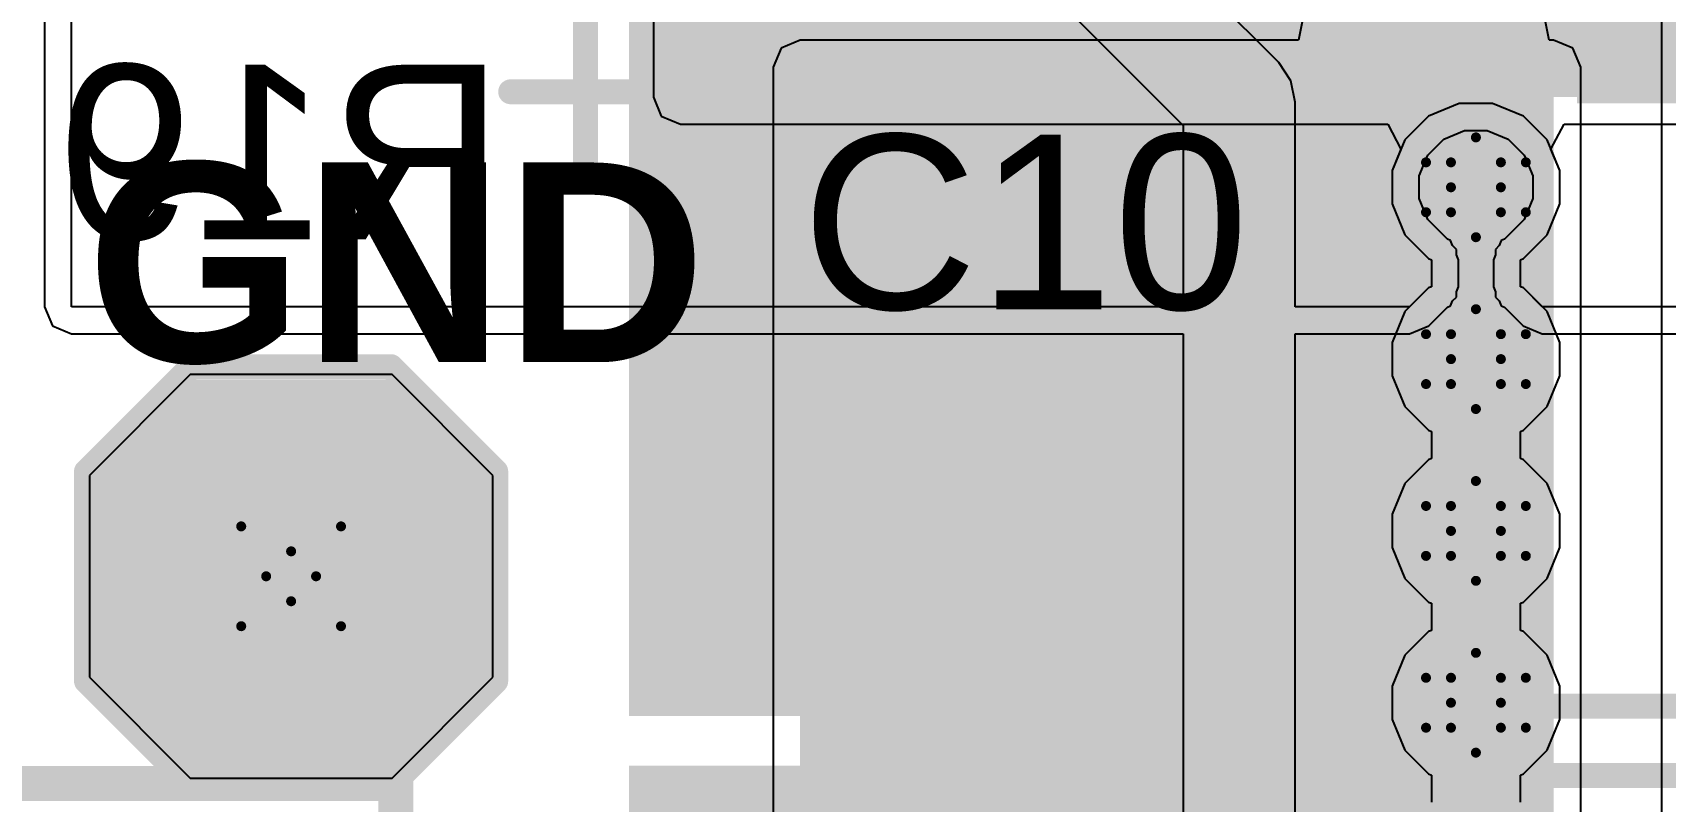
# Model space of a CAD drawing. Header units: inches. Extents: x -4 to 389, y 0 to 108.
# Drawn here: x 3.28 to 11.59, y 37.06 to 40.97 of the extents above; entities that cross this region are included whole.
import ezdxf

# ---------------------------------------------------------------- set-up
doc = ezdxf.new("R2010")
doc.units = ezdxf.units.IN
for name, color, linetype in [('Bottom Layer', 5, 'Continuous'), ('Bottom Overlay', 54, 'Continuous'), ('Bottom Paste', 16, 'Continuous'), ('Bottom Solder', 6, 'Continuous'), ('Drill Drawing', 1, 'Continuous'), ('Multi-Layer', 9, 'Continuous'), ('Pad Holes', 156, 'Continuous'), ('Signal_1', 16, 'Continuous'), ('Signal_2', 76, 'Continuous'), ('Top Layer', 1, 'Continuous'), ('Top Overlay', 2, 'Continuous'), ('Top Paste', 8, 'Continuous'), ('Top Solder', 216, 'Continuous'), ('Via Holes', 16, 'Continuous')]:
    doc.layers.add(name, color=color, linetype=linetype)
doc.styles.add('Arial', font='', dxfattribs={"height": 0.2})
doc.styles.add('Arial_Bold', font='', dxfattribs={"height": 0.2})
doc.styles.get('Arial').set_extended_font_data('Arial')
doc.styles.get('Arial_Bold').set_extended_font_data('Arial', bold=True)

msp = doc.modelspace()

# ---------------------------------------------------------------- hatches: boundary and pattern name
at = {"layer": 'Bottom Layer'}
for points in [[(7.1882, 33.7312), (11.0236, 33.7312), (11.0236, 40.7924), (7.1882, 40.7924)], [(7.444, 38.1954), (7.444, 40.5954), (10.244, 40.5954), (10.244, 38.1954)], [(5.0474, 39.1016), (4.1474, 39.1016), (3.6974, 38.6516), (3.6974, 37.7516), (4.1474, 37.3016), (5.0474, 37.3016), (5.4974, 37.7516), (5.4974, 38.6516)]]:
    msp.add_hatch(color=5, dxfattribs=at).paths.add_polyline_path(points)
h = msp.add_hatch(color=5, dxfattribs=at)
edge = h.paths.add_edge_path()
edge.add_arc((10.6279, 40.1813), 0.3, 0, 360)
h = msp.add_hatch(color=5, dxfattribs=at)
edge = h.paths.add_edge_path()
edge.add_arc((10.6279, 39.3069), 0.3, 0, 360)
h = msp.add_hatch(color=5, dxfattribs=at)
edge = h.paths.add_edge_path()
edge.add_arc((10.6279, 38.4325), 0.3, 0, 360)
h = msp.add_hatch(color=5, dxfattribs=at)
edge = h.paths.add_edge_path()
edge.add_arc((10.6279, 37.558), 0.3, 0, 360)
at = {"layer": 'Bottom Overlay'}
for points in [[(8.5532, 41.3004), (6.318, 41.3004), (6.318, 40.64), (8.5532, 40.64)], [(7.4102, 40.7416), (6.318, 40.7416), (6.318, 37.7444), (7.4102, 37.7444)], [(8.5532, 38.1508), (6.318, 38.1508), (6.318, 37.4904), (8.5532, 37.4904)], [(8.5532, 37.2384), (6.318, 37.2384), (6.318, 36.578), (8.5532, 36.578)]]:
    msp.add_hatch(color=54, dxfattribs=at).paths.add_polyline_path(points)
at = {"layer": 'Bottom Paste'}
msp.add_hatch(color=16, dxfattribs=at).paths.add_polyline_path([(7.444, 38.1954), (7.444, 40.5954), (10.244, 40.5954), (10.244, 38.1954)])
at = {"layer": 'Bottom Solder'}
for points in [[(7.3424, 38.0938), (7.3424, 40.697), (10.3456, 40.697), (10.3456, 38.0938)], [(5.0982, 39.2032), (4.0966, 39.2032), (3.5958, 38.7024), (3.5958, 37.7008), (4.0966, 37.2), (5.0982, 37.2), (5.599, 37.7008), (5.599, 38.7024)]]:
    msp.add_hatch(color=6, dxfattribs=at).paths.add_polyline_path(points)
at = {"layer": 'Multi-Layer'}
msp.add_hatch(color=9, dxfattribs=at).paths.add_polyline_path([(5.0474, 39.1016), (4.1474, 39.1016), (3.6974, 38.6516), (3.6974, 37.7516), (4.1474, 37.3016), (5.0474, 37.3016), (5.4974, 37.7516), (5.4974, 38.6516)])
at = {"layer": 'Pad Holes'}
h = msp.add_hatch(color=7, dxfattribs=at)
edge = h.paths.add_edge_path()
edge.add_arc((4.5974, 38.2016), 0.46, 0, 360)
at = {"layer": 'Signal_1'}
h = msp.add_hatch(color=16, dxfattribs=at)
edge = h.paths.add_edge_path()
edge.add_arc((10.6279, 40.1813), 0.3, 0, 360)
h = msp.add_hatch(color=16, dxfattribs=at)
edge = h.paths.add_edge_path()
edge.add_arc((10.6279, 39.3069), 0.3, 0, 360)
msp.add_hatch(color=16, dxfattribs=at).paths.add_polyline_path([(5.0474, 39.1016), (4.1474, 39.1016), (3.6974, 38.6516), (3.6974, 37.7516), (4.1474, 37.3016), (5.0474, 37.3016), (5.4974, 37.7516), (5.4974, 38.6516)])
h = msp.add_hatch(color=16, dxfattribs=at)
edge = h.paths.add_edge_path()
edge.add_arc((10.6279, 38.4325), 0.3, 0, 360)
h = msp.add_hatch(color=16, dxfattribs=at)
edge = h.paths.add_edge_path()
edge.add_arc((10.6279, 37.558), 0.3, 0, 360)
at = {"layer": 'Signal_2'}
h = msp.add_hatch(color=76, dxfattribs=at)
edge = h.paths.add_edge_path()
edge.add_arc((10.6279, 40.1813), 0.3, 0, 360)
h = msp.add_hatch(color=76, dxfattribs=at)
edge = h.paths.add_edge_path()
edge.add_arc((10.6279, 39.3069), 0.3, 0, 360)
msp.add_hatch(color=76, dxfattribs=at).paths.add_polyline_path([(5.0474, 39.1016), (4.1474, 39.1016), (3.6974, 38.6516), (3.6974, 37.7516), (4.1474, 37.3016), (5.0474, 37.3016), (5.4974, 37.7516), (5.4974, 38.6516)])
h = msp.add_hatch(color=76, dxfattribs=at)
edge = h.paths.add_edge_path()
edge.add_arc((10.6279, 38.4325), 0.3, 0, 360)
h = msp.add_hatch(color=76, dxfattribs=at)
edge = h.paths.add_edge_path()
edge.add_arc((10.6279, 37.558), 0.3, 0, 360)
at = {"layer": 'Top Layer'}
for points in [[(12.2174, 40.64), (12.2174, 43.4594), (6.5786, 43.4594), (6.5786, 40.64)], [(6.6526, 40.71), (6.6526, 43.11), (9.5526, 43.11), (9.5526, 40.71)], [(12.0939, 40.6591), (11.1939, 40.6591), (11.1939, 42.8591), (12.0939, 42.8591)], [(5.0474, 39.1016), (4.1474, 39.1016), (3.6974, 38.6516), (3.6974, 37.7516), (4.1474, 37.3016), (5.0474, 37.3016), (5.4974, 37.7516), (5.4974, 38.6516)]]:
    msp.add_hatch(color=1, dxfattribs=at).paths.add_polyline_path(points)
h = msp.add_hatch(color=1, dxfattribs=at)
edge = h.paths.add_edge_path()
edge.add_arc((10.6279, 40.1813), 0.3, 0, 360)
h = msp.add_hatch(color=1, dxfattribs=at)
edge = h.paths.add_edge_path()
edge.add_arc((10.6279, 39.3069), 0.3, 0, 360)
h = msp.add_hatch(color=1, dxfattribs=at)
edge = h.paths.add_edge_path()
edge.add_arc((10.6279, 38.4325), 0.3, 0, 360)
h = msp.add_hatch(color=1, dxfattribs=at)
edge = h.paths.add_edge_path()
edge.add_arc((10.6279, 37.558), 0.3, 0, 360)
at = {"layer": 'Top Paste'}
for points in [[(6.6526, 40.71), (6.6526, 43.11), (9.5526, 43.11), (9.5526, 40.71)], [(12.0939, 40.6591), (11.1939, 40.6591), (11.1939, 42.8591), (12.0939, 42.8591)]]:
    msp.add_hatch(color=8, dxfattribs=at).paths.add_polyline_path(points)
at = {"layer": 'Top Solder'}
for points in [[(6.551, 40.6084), (6.551, 43.2116), (9.6542, 43.2116), (9.6542, 40.6084)], [(12.1447, 40.6083), (11.1431, 40.6083), (11.1431, 42.9099), (12.1447, 42.9099)], [(5.0982, 39.2032), (4.0966, 39.2032), (3.5958, 38.7024), (3.5958, 37.7008), (4.0966, 37.2), (5.0982, 37.2), (5.599, 37.7008), (5.599, 38.7024)]]:
    msp.add_hatch(color=216, dxfattribs=at).paths.add_polyline_path(points)
at = {"layer": 'Via Holes'}
h = msp.add_hatch(color=7, dxfattribs=at)
edge = h.paths.add_edge_path()
edge.add_arc((10.6279, 40.1813), 0.15, 0, 360)
h = msp.add_hatch(color=7, dxfattribs=at)
edge = h.paths.add_edge_path()
edge.add_arc((10.6279, 39.3069), 0.15, 0, 360)
h = msp.add_hatch(color=7, dxfattribs=at)
edge = h.paths.add_edge_path()
edge.add_arc((10.6279, 38.4325), 0.15, 0, 360)
h = msp.add_hatch(color=7, dxfattribs=at)
edge = h.paths.add_edge_path()
edge.add_arc((10.6279, 37.558), 0.15, 0, 360)

# ---------------------------------------------------------------- linework, layer by layer
at = {"layer": 'Bottom Layer'}
for p, q in [((9.7509, 41.0569), (9.7256, 40.9299)), ((11.0008, 40.9299), (10.9755, 41.0569)), ((7.091, 40.8896), (7.0507, 40.7924)), ((7.1882, 40.9299), (7.091, 40.8896)), ((9.7256, 40.9299), (7.1882, 40.9299)), ((11.0236, 40.9299), (11.0008, 40.9299)), ((11.1208, 40.8896), (11.0236, 40.9299)), ((11.1611, 40.7924), (11.1208, 40.8896)), ((7.0507, 40.7924), (7.0507, 33.9305)), ((11.1611, 33.7312), (11.1611, 40.7924))]:
    msp.add_line(p, q, dxfattribs=at)
at = {"layer": 'Bottom Overlay'}
for points in [[(8.5532, 37.5412, 0.127, 0.127, 0), (13.3538, 37.5412, 0.127, 0.127, 0)], [(3.1729, 37.1474, 0.1778, 0.1778, 0), (5.1308, 37.1474, 0.1778, 0.1778, 0)], [(5.1308, 29.9466, 0.1778, 0.1778, 0), (5.1308, 37.1474, 0.1778, 0.1778, 0)], [(8.5532, 37.1876, 0.127, 0.127, 0), (13.3538, 37.1876, 0.127, 0.127, 0)]]:
    msp.add_lwpolyline(points, format="xyseb", dxfattribs=at)
for points in [[(8.5215, 37.5412, 0.0635, 0.0635, 1), (8.585, 37.5412, 0.0635, 0.0635, 1)], [(5.0864, 37.1474, 0.0889, 0.0889, 1), (5.1752, 37.1474, 0.0889, 0.0889, 1)], [(5.0864, 37.1474, 0.0889, 0.0889, 1), (5.1752, 37.1474, 0.0889, 0.0889, 1)], [(8.5215, 37.1876, 0.0635, 0.0635, 1), (8.585, 37.1876, 0.0635, 0.0635, 1)]]:
    msp.add_lwpolyline(points, format="xyseb", close=True, dxfattribs=at)
at = {"layer": 'Drill Drawing'}
for points in [[(10.5009, 40.3083, 0.0508, 0.0508, 0), (10.6279, 40.4353, 0.0508, 0.0508, 0)], [(10.6279, 40.4353, 0.0508, 0.0508, 0), (10.7549, 40.3083, 0.0508, 0.0508, 0)], [(10.3739, 40.3083, 0.0508, 0.0508, 0), (10.5009, 40.1813, 0.0508, 0.0508, 0)], [(10.3739, 40.3083, 0.0508, 0.0508, 0), (10.5009, 40.3083, 0.0508, 0.0508, 0)], [(10.7549, 40.3083, 0.0508, 0.0508, 0), (10.8819, 40.3083, 0.0508, 0.0508, 0)], [(10.7549, 40.1813, 0.0508, 0.0508, 0), (10.8819, 40.3083, 0.0508, 0.0508, 0)], [(10.3739, 40.0543, 0.0508, 0.0508, 0), (10.5009, 40.1813, 0.0508, 0.0508, 0)], [(10.7549, 40.1813, 0.0508, 0.0508, 0), (10.8819, 40.0543, 0.0508, 0.0508, 0)], [(10.3739, 40.0543, 0.0508, 0.0508, 0), (10.5009, 40.0543, 0.0508, 0.0508, 0)], [(10.5009, 40.0543, 0.0508, 0.0508, 0), (10.6279, 39.9273, 0.0508, 0.0508, 0)], [(10.6279, 39.9273, 0.0508, 0.0508, 0), (10.7549, 40.0543, 0.0508, 0.0508, 0)], [(10.7549, 40.0543, 0.0508, 0.0508, 0), (10.8819, 40.0543, 0.0508, 0.0508, 0)], [(10.5009, 39.4339, 0.0508, 0.0508, 0), (10.6279, 39.5609, 0.0508, 0.0508, 0)], [(10.6279, 39.5609, 0.0508, 0.0508, 0), (10.7549, 39.4339, 0.0508, 0.0508, 0)], [(10.3739, 39.4339, 0.0508, 0.0508, 0), (10.5009, 39.3069, 0.0508, 0.0508, 0)], [(10.3739, 39.4339, 0.0508, 0.0508, 0), (10.5009, 39.4339, 0.0508, 0.0508, 0)], [(10.7549, 39.4339, 0.0508, 0.0508, 0), (10.8819, 39.4339, 0.0508, 0.0508, 0)], [(10.7549, 39.3069, 0.0508, 0.0508, 0), (10.8819, 39.4339, 0.0508, 0.0508, 0)], [(10.3739, 39.1799, 0.0508, 0.0508, 0), (10.5009, 39.3069, 0.0508, 0.0508, 0)], [(10.7549, 39.3069, 0.0508, 0.0508, 0), (10.8819, 39.1799, 0.0508, 0.0508, 0)], [(10.3739, 39.1799, 0.0508, 0.0508, 0), (10.5009, 39.1799, 0.0508, 0.0508, 0)], [(10.5009, 39.1799, 0.0508, 0.0508, 0), (10.6279, 39.0529, 0.0508, 0.0508, 0)], [(10.6279, 39.0529, 0.0508, 0.0508, 0), (10.7549, 39.1799, 0.0508, 0.0508, 0)], [(10.7549, 39.1799, 0.0508, 0.0508, 0), (10.8819, 39.1799, 0.0508, 0.0508, 0)], [(10.5009, 38.5595, 0.0508, 0.0508, 0), (10.6279, 38.6865, 0.0508, 0.0508, 0)], [(10.6279, 38.6865, 0.0508, 0.0508, 0), (10.7549, 38.5595, 0.0508, 0.0508, 0)], [(10.3739, 38.5595, 0.0508, 0.0508, 0), (10.5009, 38.4325, 0.0508, 0.0508, 0)], [(10.3739, 38.5595, 0.0508, 0.0508, 0), (10.5009, 38.5595, 0.0508, 0.0508, 0)], [(10.7549, 38.5595, 0.0508, 0.0508, 0), (10.8819, 38.5595, 0.0508, 0.0508, 0)], [(10.7549, 38.4325, 0.0508, 0.0508, 0), (10.8819, 38.5595, 0.0508, 0.0508, 0)], [(4.3434, 38.4556, 0.0508, 0.0508, 0), (4.5974, 38.3286, 0.0508, 0.0508, 0)], [(4.3434, 38.4556, 0.0508, 0.0508, 0), (4.4704, 38.2016, 0.0508, 0.0508, 0)], [(4.5974, 38.3286, 0.0508, 0.0508, 0), (4.8514, 38.4556, 0.0508, 0.0508, 0)], [(4.7244, 38.2016, 0.0508, 0.0508, 0), (4.8514, 38.4556, 0.0508, 0.0508, 0)], [(10.3739, 38.3055, 0.0508, 0.0508, 0), (10.5009, 38.4325, 0.0508, 0.0508, 0)], [(10.7549, 38.4325, 0.0508, 0.0508, 0), (10.8819, 38.3055, 0.0508, 0.0508, 0)], [(10.3739, 38.3055, 0.0508, 0.0508, 0), (10.5009, 38.3055, 0.0508, 0.0508, 0)], [(10.5009, 38.3055, 0.0508, 0.0508, 0), (10.6279, 38.1785, 0.0508, 0.0508, 0)], [(10.6279, 38.1785, 0.0508, 0.0508, 0), (10.7549, 38.3055, 0.0508, 0.0508, 0)], [(10.7549, 38.3055, 0.0508, 0.0508, 0), (10.8819, 38.3055, 0.0508, 0.0508, 0)], [(4.3434, 37.9476, 0.0508, 0.0508, 0), (4.4704, 38.2016, 0.0508, 0.0508, 0)], [(4.7244, 38.2016, 0.0508, 0.0508, 0), (4.8514, 37.9476, 0.0508, 0.0508, 0)], [(4.3434, 37.9476, 0.0508, 0.0508, 0), (4.5974, 38.0746, 0.0508, 0.0508, 0)], [(4.5974, 38.0746, 0.0508, 0.0508, 0), (4.8514, 37.9476, 0.0508, 0.0508, 0)], [(10.5009, 37.685, 0.0508, 0.0508, 0), (10.6279, 37.812, 0.0508, 0.0508, 0)], [(10.6279, 37.812, 0.0508, 0.0508, 0), (10.7549, 37.685, 0.0508, 0.0508, 0)], [(10.3739, 37.685, 0.0508, 0.0508, 0), (10.5009, 37.558, 0.0508, 0.0508, 0)], [(10.3739, 37.685, 0.0508, 0.0508, 0), (10.5009, 37.685, 0.0508, 0.0508, 0)], [(10.7549, 37.685, 0.0508, 0.0508, 0), (10.8819, 37.685, 0.0508, 0.0508, 0)], [(10.7549, 37.558, 0.0508, 0.0508, 0), (10.8819, 37.685, 0.0508, 0.0508, 0)], [(10.3739, 37.431, 0.0508, 0.0508, 0), (10.5009, 37.558, 0.0508, 0.0508, 0)], [(10.7549, 37.558, 0.0508, 0.0508, 0), (10.8819, 37.431, 0.0508, 0.0508, 0)], [(10.3739, 37.431, 0.0508, 0.0508, 0), (10.5009, 37.431, 0.0508, 0.0508, 0)], [(10.5009, 37.431, 0.0508, 0.0508, 0), (10.6279, 37.304, 0.0508, 0.0508, 0)], [(10.6279, 37.304, 0.0508, 0.0508, 0), (10.7549, 37.431, 0.0508, 0.0508, 0)], [(10.7549, 37.431, 0.0508, 0.0508, 0), (10.8819, 37.431, 0.0508, 0.0508, 0)]]:
    msp.add_lwpolyline(points, format="xyseb", dxfattribs=at)
for points in [[(10.6152, 40.4353, 0.0254, 0.0254, 1), (10.6406, 40.4353, 0.0254, 0.0254, 1)], [(10.6152, 40.4353, 0.0254, 0.0254, 1), (10.6406, 40.4353, 0.0254, 0.0254, 1)], [(10.3612, 40.3083, 0.0254, 0.0254, 1), (10.3866, 40.3083, 0.0254, 0.0254, 1)], [(10.3612, 40.3083, 0.0254, 0.0254, 1), (10.3866, 40.3083, 0.0254, 0.0254, 1)], [(10.4882, 40.3083, 0.0254, 0.0254, 1), (10.5136, 40.3083, 0.0254, 0.0254, 1)], [(10.4882, 40.3083, 0.0254, 0.0254, 1), (10.5136, 40.3083, 0.0254, 0.0254, 1)], [(10.7422, 40.3083, 0.0254, 0.0254, 1), (10.7676, 40.3083, 0.0254, 0.0254, 1)], [(10.7422, 40.3083, 0.0254, 0.0254, 1), (10.7676, 40.3083, 0.0254, 0.0254, 1)], [(10.8692, 40.3083, 0.0254, 0.0254, 1), (10.8946, 40.3083, 0.0254, 0.0254, 1)], [(10.8692, 40.3083, 0.0254, 0.0254, 1), (10.8946, 40.3083, 0.0254, 0.0254, 1)], [(10.4882, 40.1813, 0.0254, 0.0254, 1), (10.5136, 40.1813, 0.0254, 0.0254, 1)], [(10.4882, 40.1813, 0.0254, 0.0254, 1), (10.5136, 40.1813, 0.0254, 0.0254, 1)], [(10.7422, 40.1813, 0.0254, 0.0254, 1), (10.7676, 40.1813, 0.0254, 0.0254, 1)], [(10.7422, 40.1813, 0.0254, 0.0254, 1), (10.7676, 40.1813, 0.0254, 0.0254, 1)], [(10.3612, 40.0543, 0.0254, 0.0254, 1), (10.3866, 40.0543, 0.0254, 0.0254, 1)], [(10.3612, 40.0543, 0.0254, 0.0254, 1), (10.3866, 40.0543, 0.0254, 0.0254, 1)], [(10.4882, 40.0543, 0.0254, 0.0254, 1), (10.5136, 40.0543, 0.0254, 0.0254, 1)], [(10.4882, 40.0543, 0.0254, 0.0254, 1), (10.5136, 40.0543, 0.0254, 0.0254, 1)], [(10.7422, 40.0543, 0.0254, 0.0254, 1), (10.7676, 40.0543, 0.0254, 0.0254, 1)], [(10.7422, 40.0543, 0.0254, 0.0254, 1), (10.7676, 40.0543, 0.0254, 0.0254, 1)], [(10.8692, 40.0543, 0.0254, 0.0254, 1), (10.8946, 40.0543, 0.0254, 0.0254, 1)], [(10.8692, 40.0543, 0.0254, 0.0254, 1), (10.8946, 40.0543, 0.0254, 0.0254, 1)], [(10.6152, 39.9273, 0.0254, 0.0254, 1), (10.6406, 39.9273, 0.0254, 0.0254, 1)], [(10.6152, 39.9273, 0.0254, 0.0254, 1), (10.6406, 39.9273, 0.0254, 0.0254, 1)], [(10.6152, 39.5609, 0.0254, 0.0254, 1), (10.6406, 39.5609, 0.0254, 0.0254, 1)], [(10.6152, 39.5609, 0.0254, 0.0254, 1), (10.6406, 39.5609, 0.0254, 0.0254, 1)], [(10.3612, 39.4339, 0.0254, 0.0254, 1), (10.3866, 39.4339, 0.0254, 0.0254, 1)], [(10.3612, 39.4339, 0.0254, 0.0254, 1), (10.3866, 39.4339, 0.0254, 0.0254, 1)], [(10.4882, 39.4339, 0.0254, 0.0254, 1), (10.5136, 39.4339, 0.0254, 0.0254, 1)], [(10.4882, 39.4339, 0.0254, 0.0254, 1), (10.5136, 39.4339, 0.0254, 0.0254, 1)], [(10.7422, 39.4339, 0.0254, 0.0254, 1), (10.7676, 39.4339, 0.0254, 0.0254, 1)], [(10.7422, 39.4339, 0.0254, 0.0254, 1), (10.7676, 39.4339, 0.0254, 0.0254, 1)], [(10.8692, 39.4339, 0.0254, 0.0254, 1), (10.8946, 39.4339, 0.0254, 0.0254, 1)], [(10.8692, 39.4339, 0.0254, 0.0254, 1), (10.8946, 39.4339, 0.0254, 0.0254, 1)], [(10.4882, 39.3069, 0.0254, 0.0254, 1), (10.5136, 39.3069, 0.0254, 0.0254, 1)], [(10.4882, 39.3069, 0.0254, 0.0254, 1), (10.5136, 39.3069, 0.0254, 0.0254, 1)], [(10.7422, 39.3069, 0.0254, 0.0254, 1), (10.7676, 39.3069, 0.0254, 0.0254, 1)], [(10.7422, 39.3069, 0.0254, 0.0254, 1), (10.7676, 39.3069, 0.0254, 0.0254, 1)], [(10.3612, 39.1799, 0.0254, 0.0254, 1), (10.3866, 39.1799, 0.0254, 0.0254, 1)], [(10.3612, 39.1799, 0.0254, 0.0254, 1), (10.3866, 39.1799, 0.0254, 0.0254, 1)], [(10.4882, 39.1799, 0.0254, 0.0254, 1), (10.5136, 39.1799, 0.0254, 0.0254, 1)], [(10.4882, 39.1799, 0.0254, 0.0254, 1), (10.5136, 39.1799, 0.0254, 0.0254, 1)], [(10.7422, 39.1799, 0.0254, 0.0254, 1), (10.7676, 39.1799, 0.0254, 0.0254, 1)], [(10.7422, 39.1799, 0.0254, 0.0254, 1), (10.7676, 39.1799, 0.0254, 0.0254, 1)], [(10.8692, 39.1799, 0.0254, 0.0254, 1), (10.8946, 39.1799, 0.0254, 0.0254, 1)], [(10.8692, 39.1799, 0.0254, 0.0254, 1), (10.8946, 39.1799, 0.0254, 0.0254, 1)], [(10.6152, 39.0529, 0.0254, 0.0254, 1), (10.6406, 39.0529, 0.0254, 0.0254, 1)], [(10.6152, 39.0529, 0.0254, 0.0254, 1), (10.6406, 39.0529, 0.0254, 0.0254, 1)], [(10.6152, 38.6865, 0.0254, 0.0254, 1), (10.6406, 38.6865, 0.0254, 0.0254, 1)], [(10.6152, 38.6865, 0.0254, 0.0254, 1), (10.6406, 38.6865, 0.0254, 0.0254, 1)], [(10.3612, 38.5595, 0.0254, 0.0254, 1), (10.3866, 38.5595, 0.0254, 0.0254, 1)], [(10.3612, 38.5595, 0.0254, 0.0254, 1), (10.3866, 38.5595, 0.0254, 0.0254, 1)], [(10.4882, 38.5595, 0.0254, 0.0254, 1), (10.5136, 38.5595, 0.0254, 0.0254, 1)], [(10.4882, 38.5595, 0.0254, 0.0254, 1), (10.5136, 38.5595, 0.0254, 0.0254, 1)], [(10.7422, 38.5595, 0.0254, 0.0254, 1), (10.7676, 38.5595, 0.0254, 0.0254, 1)], [(10.7422, 38.5595, 0.0254, 0.0254, 1), (10.7676, 38.5595, 0.0254, 0.0254, 1)], [(10.8692, 38.5595, 0.0254, 0.0254, 1), (10.8946, 38.5595, 0.0254, 0.0254, 1)], [(10.8692, 38.5595, 0.0254, 0.0254, 1), (10.8946, 38.5595, 0.0254, 0.0254, 1)], [(4.3307, 38.4556, 0.0254, 0.0254, 1), (4.3561, 38.4556, 0.0254, 0.0254, 1)], [(4.3307, 38.4556, 0.0254, 0.0254, 1), (4.3561, 38.4556, 0.0254, 0.0254, 1)], [(4.8387, 38.4556, 0.0254, 0.0254, 1), (4.8641, 38.4556, 0.0254, 0.0254, 1)], [(4.8387, 38.4556, 0.0254, 0.0254, 1), (4.8641, 38.4556, 0.0254, 0.0254, 1)], [(10.4882, 38.4325, 0.0254, 0.0254, 1), (10.5136, 38.4325, 0.0254, 0.0254, 1)], [(10.4882, 38.4325, 0.0254, 0.0254, 1), (10.5136, 38.4325, 0.0254, 0.0254, 1)], [(10.7422, 38.4325, 0.0254, 0.0254, 1), (10.7676, 38.4325, 0.0254, 0.0254, 1)], [(10.7422, 38.4325, 0.0254, 0.0254, 1), (10.7676, 38.4325, 0.0254, 0.0254, 1)], [(4.5847, 38.3286, 0.0254, 0.0254, 1), (4.6101, 38.3286, 0.0254, 0.0254, 1)], [(4.5847, 38.3286, 0.0254, 0.0254, 1), (4.6101, 38.3286, 0.0254, 0.0254, 1)], [(10.3612, 38.3055, 0.0254, 0.0254, 1), (10.3866, 38.3055, 0.0254, 0.0254, 1)], [(10.3612, 38.3055, 0.0254, 0.0254, 1), (10.3866, 38.3055, 0.0254, 0.0254, 1)], [(10.4882, 38.3055, 0.0254, 0.0254, 1), (10.5136, 38.3055, 0.0254, 0.0254, 1)], [(10.4882, 38.3055, 0.0254, 0.0254, 1), (10.5136, 38.3055, 0.0254, 0.0254, 1)], [(10.7422, 38.3055, 0.0254, 0.0254, 1), (10.7676, 38.3055, 0.0254, 0.0254, 1)], [(10.7422, 38.3055, 0.0254, 0.0254, 1), (10.7676, 38.3055, 0.0254, 0.0254, 1)], [(10.8692, 38.3055, 0.0254, 0.0254, 1), (10.8946, 38.3055, 0.0254, 0.0254, 1)], [(10.8692, 38.3055, 0.0254, 0.0254, 1), (10.8946, 38.3055, 0.0254, 0.0254, 1)], [(4.4577, 38.2016, 0.0254, 0.0254, 1), (4.4831, 38.2016, 0.0254, 0.0254, 1)], [(4.4577, 38.2016, 0.0254, 0.0254, 1), (4.4831, 38.2016, 0.0254, 0.0254, 1)], [(4.7117, 38.2016, 0.0254, 0.0254, 1), (4.7371, 38.2016, 0.0254, 0.0254, 1)], [(4.7117, 38.2016, 0.0254, 0.0254, 1), (4.7371, 38.2016, 0.0254, 0.0254, 1)], [(10.6152, 38.1785, 0.0254, 0.0254, 1), (10.6406, 38.1785, 0.0254, 0.0254, 1)], [(10.6152, 38.1785, 0.0254, 0.0254, 1), (10.6406, 38.1785, 0.0254, 0.0254, 1)], [(4.5847, 38.0746, 0.0254, 0.0254, 1), (4.6101, 38.0746, 0.0254, 0.0254, 1)], [(4.5847, 38.0746, 0.0254, 0.0254, 1), (4.6101, 38.0746, 0.0254, 0.0254, 1)], [(4.3307, 37.9476, 0.0254, 0.0254, 1), (4.3561, 37.9476, 0.0254, 0.0254, 1)], [(4.3307, 37.9476, 0.0254, 0.0254, 1), (4.3561, 37.9476, 0.0254, 0.0254, 1)], [(4.8387, 37.9476, 0.0254, 0.0254, 1), (4.8641, 37.9476, 0.0254, 0.0254, 1)], [(4.8387, 37.9476, 0.0254, 0.0254, 1), (4.8641, 37.9476, 0.0254, 0.0254, 1)], [(10.6152, 37.812, 0.0254, 0.0254, 1), (10.6406, 37.812, 0.0254, 0.0254, 1)], [(10.6152, 37.812, 0.0254, 0.0254, 1), (10.6406, 37.812, 0.0254, 0.0254, 1)], [(10.3612, 37.685, 0.0254, 0.0254, 1), (10.3866, 37.685, 0.0254, 0.0254, 1)], [(10.3612, 37.685, 0.0254, 0.0254, 1), (10.3866, 37.685, 0.0254, 0.0254, 1)], [(10.4882, 37.685, 0.0254, 0.0254, 1), (10.5136, 37.685, 0.0254, 0.0254, 1)], [(10.4882, 37.685, 0.0254, 0.0254, 1), (10.5136, 37.685, 0.0254, 0.0254, 1)], [(10.7422, 37.685, 0.0254, 0.0254, 1), (10.7676, 37.685, 0.0254, 0.0254, 1)], [(10.7422, 37.685, 0.0254, 0.0254, 1), (10.7676, 37.685, 0.0254, 0.0254, 1)], [(10.8692, 37.685, 0.0254, 0.0254, 1), (10.8946, 37.685, 0.0254, 0.0254, 1)], [(10.8692, 37.685, 0.0254, 0.0254, 1), (10.8946, 37.685, 0.0254, 0.0254, 1)], [(10.4882, 37.558, 0.0254, 0.0254, 1), (10.5136, 37.558, 0.0254, 0.0254, 1)], [(10.4882, 37.558, 0.0254, 0.0254, 1), (10.5136, 37.558, 0.0254, 0.0254, 1)], [(10.7422, 37.558, 0.0254, 0.0254, 1), (10.7676, 37.558, 0.0254, 0.0254, 1)], [(10.7422, 37.558, 0.0254, 0.0254, 1), (10.7676, 37.558, 0.0254, 0.0254, 1)], [(10.3612, 37.431, 0.0254, 0.0254, 1), (10.3866, 37.431, 0.0254, 0.0254, 1)], [(10.3612, 37.431, 0.0254, 0.0254, 1), (10.3866, 37.431, 0.0254, 0.0254, 1)], [(10.4882, 37.431, 0.0254, 0.0254, 1), (10.5136, 37.431, 0.0254, 0.0254, 1)], [(10.4882, 37.431, 0.0254, 0.0254, 1), (10.5136, 37.431, 0.0254, 0.0254, 1)], [(10.7422, 37.431, 0.0254, 0.0254, 1), (10.7676, 37.431, 0.0254, 0.0254, 1)], [(10.7422, 37.431, 0.0254, 0.0254, 1), (10.7676, 37.431, 0.0254, 0.0254, 1)], [(10.8692, 37.431, 0.0254, 0.0254, 1), (10.8946, 37.431, 0.0254, 0.0254, 1)], [(10.8692, 37.431, 0.0254, 0.0254, 1), (10.8946, 37.431, 0.0254, 0.0254, 1)], [(10.6152, 37.304, 0.0254, 0.0254, 1), (10.6406, 37.304, 0.0254, 0.0254, 1)], [(10.6152, 37.304, 0.0254, 0.0254, 1), (10.6406, 37.304, 0.0254, 0.0254, 1)]]:
    msp.add_lwpolyline(points, format="xyseb", close=True, dxfattribs=at)
at = {"layer": 'Signal_1'}
for p, q in [((3.3423, 46.9392), (3.3423, 39.5732)), ((3.4798, 39.5732), (3.4798, 46.9392)), ((9.6248, 40.816), (6.7038, 43.737)), ((6.3844, 43.2507), (9.1385, 40.4966)), ((9.6866, 40.7236), (9.6248, 40.816)), ((9.6248, 40.816), (9.6248, 40.816)), ((9.7083, 40.6146), (9.6866, 40.7236)), ((9.7083, 39.5732), (9.7083, 40.6146)), ((9.7083, 40.6146), (9.7083, 40.6146)), ((10.5429, 40.6083), (10.386, 40.5433)), ((10.7128, 40.6083), (10.5429, 40.6083)), ((10.8698, 40.5433), (10.7128, 40.6083)), ((9.1385, 40.4966), (9.1385, 39.5732)), ((10.386, 40.5433), (10.2659, 40.4232)), ((10.4639, 40.4268), (10.5703, 40.4708)), ((10.5703, 40.4708), (10.6855, 40.4708)), ((10.6855, 40.4708), (10.7919, 40.4268)), ((10.9899, 40.4232), (10.8698, 40.5433)), ((10.2659, 40.4232), (10.2009, 40.2662)), ((10.3824, 40.3453), (10.4639, 40.4268)), ((10.7919, 40.4268), (10.8733, 40.3453)), ((11.0549, 40.2662), (10.9899, 40.4232)), ((10.3383, 40.2389), (10.3824, 40.3453)), ((10.8733, 40.3453), (10.9174, 40.2389)), ((10.2009, 40.2662), (10.2009, 40.0964)), ((10.3383, 40.1237), (10.3383, 40.2389)), ((10.9174, 40.2389), (10.9174, 40.1237)), ((11.0549, 40.0964), (11.0549, 40.2662)), ((10.2009, 40.0964), (10.2659, 39.9394)), ((10.3824, 40.0173), (10.3383, 40.1237)), ((10.9174, 40.1237), (10.8733, 40.0173)), ((10.9899, 39.9394), (11.0549, 40.0964)), ((10.4832, 39.9165), (10.3824, 40.0173)), ((10.8733, 40.0173), (10.7726, 39.9165)), ((10.2659, 39.9394), (10.386, 39.8193)), ((10.4989, 39.91), (10.4832, 39.9165)), ((10.5093, 39.8848), (10.4989, 39.91)), ((10.7569, 39.91), (10.7464, 39.8848)), ((10.7726, 39.9165), (10.7569, 39.91)), ((10.8698, 39.8193), (10.9899, 39.9394)), ((10.386, 39.8193), (10.4017, 39.8128)), ((10.4017, 39.8128), (10.4017, 39.6754)), ((10.5287, 39.8654), (10.5093, 39.8848)), ((10.5287, 39.8381), (10.5287, 39.8654)), ((10.5391, 39.8128), (10.5287, 39.8381)), ((10.5391, 39.6754), (10.5391, 39.8128)), ((10.7271, 39.8381), (10.7166, 39.8128)), ((10.7166, 39.8128), (10.7166, 39.6754)), ((10.7464, 39.8848), (10.7271, 39.8654)), ((10.7271, 39.8654), (10.7271, 39.8381)), ((10.8541, 39.8128), (10.8698, 39.8193)), ((10.8541, 39.6754), (10.8541, 39.8128)), ((10.386, 39.6689), (10.2903, 39.5732)), ((10.4017, 39.6754), (10.386, 39.6689)), ((10.5287, 39.6501), (10.5391, 39.6754)), ((10.5287, 39.6228), (10.5287, 39.6501)), ((10.7166, 39.6754), (10.7271, 39.6501)), ((10.7271, 39.6501), (10.7271, 39.6228)), ((10.8698, 39.6689), (10.8541, 39.6754)), ((10.9654, 39.5732), (10.8698, 39.6689)), ((3.3423, 39.5732), (3.3826, 39.476)), ((9.1385, 39.5732), (3.4798, 39.5732)), ((10.2903, 39.5732), (9.7083, 39.5732)), ((10.3875, 39.476), (10.4832, 39.5717)), ((10.4832, 39.5717), (10.4989, 39.5782)), ((10.4989, 39.5782), (10.5093, 39.6034)), ((10.5093, 39.6034), (10.5287, 39.6228)), ((10.7271, 39.6228), (10.7464, 39.6034)), ((10.7464, 39.6034), (10.7569, 39.5782)), ((10.7569, 39.5782), (10.7726, 39.5717)), ((10.7726, 39.5717), (10.8682, 39.476)), ((14.1314, 39.5732), (10.9654, 39.5732)), ((3.3826, 39.476), (3.4798, 39.4357)), ((10.2903, 39.4357), (10.3875, 39.476)), ((10.8682, 39.476), (10.9654, 39.4357)), ((3.4798, 39.4357), (9.1385, 39.4357)), ((9.1385, 39.4357), (9.1385, 33.4692)), ((9.7083, 33.5872), (9.7083, 39.4357)), ((9.7083, 39.4357), (10.2903, 39.4357)), ((10.2903, 39.4357), (10.2903, 39.4357)), ((10.9654, 39.4357), (10.9654, 39.4357)), ((10.9654, 39.4357), (14.1018, 39.4357)), ((4.0839, 39.2286), (3.5704, 38.7151)), ((5.1109, 39.2286), (4.0839, 39.2286)), ((5.6244, 38.7151), (5.1109, 39.2286)), ((3.5704, 38.7151), (3.5704, 37.6881)), ((5.6244, 37.6881), (5.6244, 38.7151)), ((3.5704, 37.6881), (4.0839, 37.1746)), ((5.1109, 37.1746), (5.6244, 37.6881)), ((4.0839, 37.1746), (5.1109, 37.1746))]:
    msp.add_line(p, q, dxfattribs=at)
for points in [[(6.5024, 43.5356, 0.3048, 0.3048, 0), (9.4234, 40.6146, 0.3048, 0.3048, 0)], [(9.4234, 33.4692, 0.3048, 0.3048, 0), (9.4234, 40.6146, 0.3048, 0.3048, 0)]]:
    msp.add_lwpolyline(points, format="xyseb", dxfattribs=at)
msp.add_lwpolyline([(9.3472, 40.6146, 0.1524, 0.1524, 1), (9.4996, 40.6146, 0.1524, 0.1524, 1)], format="xyseb", close=True, dxfattribs=at)
msp.add_lwpolyline([(9.3472, 40.6146, 0.1524, 0.1524, 1), (9.4996, 40.6146, 0.1524, 0.1524, 1)], format="xyseb", close=True, dxfattribs=at)
at = {"layer": 'Signal_2'}
for p, q in [((11.5719, 43.7084), (11.5719, 36.2458)), ((4.0839, 39.2286), (3.5704, 38.7151)), ((5.1109, 39.2286), (4.0839, 39.2286)), ((5.6244, 38.7151), (5.1109, 39.2286)), ((3.5704, 38.7151), (3.5704, 37.6881)), ((5.6244, 37.6881), (5.6244, 38.7151)), ((3.5704, 37.6881), (4.0839, 37.1746)), ((5.1109, 37.1746), (5.6244, 37.6881)), ((4.0839, 37.1746), (5.1109, 37.1746))]:
    msp.add_line(p, q, dxfattribs=at)
at = {"layer": 'Top Layer'}
for p, q in [((6.4411, 43.4594), (6.4411, 40.64)), ((6.4411, 40.64), (6.4814, 40.5428)), ((6.4814, 40.5428), (6.5786, 40.5025)), ((6.5786, 40.5025), (10.1793, 40.5025)), ((10.1793, 40.5025), (10.2462, 40.3755)), ((11.0096, 40.3755), (11.0764, 40.5025)), ((11.0764, 40.5025), (12.2174, 40.5025)), ((10.2462, 40.3755), (10.2009, 40.2662)), ((11.0549, 40.2662), (11.0096, 40.3755)), ((10.2009, 40.2662), (10.2009, 40.0964)), ((11.0549, 40.0964), (11.0549, 40.2662)), ((10.2009, 40.0964), (10.2659, 39.9394)), ((10.9899, 39.9394), (11.0549, 40.0964)), ((10.2659, 39.9394), (10.386, 39.8193)), ((10.8698, 39.8193), (10.9899, 39.9394)), ((10.386, 39.8193), (10.4017, 39.8128)), ((10.4017, 39.8128), (10.4017, 39.6754)), ((10.8541, 39.8128), (10.8698, 39.8193)), ((10.8541, 39.6754), (10.8541, 39.8128)), ((10.386, 39.6689), (10.2659, 39.5488)), ((10.4017, 39.6754), (10.386, 39.6689)), ((10.8698, 39.6689), (10.8541, 39.6754)), ((10.9899, 39.5488), (10.8698, 39.6689)), ((10.2659, 39.5488), (10.2009, 39.3918)), ((11.0549, 39.3918), (10.9899, 39.5488)), ((10.2009, 39.3918), (10.2009, 39.2219)), ((11.0549, 39.2219), (11.0549, 39.3918)), ((10.2009, 39.2219), (10.2659, 39.065)), ((10.9899, 39.065), (11.0549, 39.2219)), ((10.2659, 39.065), (10.386, 38.9449)), ((10.8698, 38.9449), (10.9899, 39.065)), ((10.386, 38.9449), (10.4017, 38.9384)), ((10.4017, 38.9384), (10.4017, 38.8009)), ((10.8541, 38.9384), (10.8698, 38.9449)), ((10.8541, 38.8009), (10.8541, 38.9384)), ((10.386, 38.7945), (10.2659, 38.6743)), ((10.4017, 38.8009), (10.386, 38.7945)), ((10.8698, 38.7945), (10.8541, 38.8009)), ((10.9899, 38.6743), (10.8698, 38.7945)), ((10.2659, 38.6743), (10.2009, 38.5174)), ((11.0549, 38.5174), (10.9899, 38.6743)), ((10.2009, 38.5174), (10.2009, 38.3475)), ((11.0549, 38.3475), (11.0549, 38.5174)), ((10.2009, 38.3475), (10.2659, 38.1906)), ((10.9899, 38.1906), (11.0549, 38.3475)), ((10.2659, 38.1906), (10.386, 38.0705)), ((10.8698, 38.0705), (10.9899, 38.1906)), ((10.386, 38.0705), (10.4017, 38.064)), ((10.4017, 38.064), (10.4017, 37.9265)), ((10.8541, 38.064), (10.8698, 38.0705)), ((10.8541, 37.9265), (10.8541, 38.064)), ((10.386, 37.92), (10.2659, 37.7999)), ((10.4017, 37.9265), (10.386, 37.92)), ((10.8698, 37.92), (10.8541, 37.9265)), ((10.9899, 37.7999), (10.8698, 37.92)), ((10.2659, 37.7999), (10.2009, 37.643)), ((11.0549, 37.643), (10.9899, 37.7999)), ((10.2009, 37.643), (10.2009, 37.4731)), ((11.0549, 37.4731), (11.0549, 37.643)), ((10.2009, 37.4731), (10.2659, 37.3162)), ((10.9899, 37.3162), (11.0549, 37.4731)), ((10.2659, 37.3162), (10.386, 37.196)), ((10.8698, 37.196), (10.9899, 37.3162)), ((10.386, 37.196), (10.4017, 37.1896)), ((10.4017, 37.1896), (10.4017, 37.0521)), ((10.8541, 37.1896), (10.8698, 37.196)), ((10.8541, 37.0521), (10.8541, 37.1896))]:
    msp.add_line(p, q, dxfattribs=at)
at = {"layer": 'Top Overlay'}
for points in [[(6.096, 40.261, 0.127, 0.127, 0), (6.096, 41.0992, 0.127, 0.127, 0)], [(5.715, 40.6674, 0.127, 0.127, 0), (6.4516, 40.6674, 0.127, 0.127, 0)], [(3.556, 38.735, 0.127, 0.127, 0), (4.0894, 39.2684, 0.127, 0.127, 0)], [(4.0894, 39.2684, 0.127, 0.127, 0), (5.1054, 39.2684, 0.127, 0.127, 0)], [(5.1054, 39.2684, 0.127, 0.127, 0), (5.6388, 38.735, 0.127, 0.127, 0)], [(3.556, 37.6682, 0.127, 0.127, 0), (3.556, 38.735, 0.127, 0.127, 0)], [(5.6388, 37.6682, 0.127, 0.127, 0), (5.6388, 38.735, 0.127, 0.127, 0)], [(3.556, 37.6682, 0.127, 0.127, 0), (4.064, 37.1602, 0.127, 0.127, 0)], [(5.1308, 37.1602, 0.127, 0.127, 0), (5.6388, 37.6682, 0.127, 0.127, 0)], [(4.0894, 37.1602, 0.127, 0.127, 0), (5.1308, 37.1602, 0.127, 0.127, 0)]]:
    msp.add_lwpolyline(points, format="xyseb", dxfattribs=at)
for points in [[(5.6833, 40.6674, 0.0635, 0.0635, 1), (5.7468, 40.6674, 0.0635, 0.0635, 1)], [(6.4199, 40.6674, 0.0635, 0.0635, 1), (6.4834, 40.6674, 0.0635, 0.0635, 1)], [(6.0643, 40.261, 0.0635, 0.0635, 1), (6.1278, 40.261, 0.0635, 0.0635, 1)], [(4.0576, 39.2684, 0.0635, 0.0635, 1), (4.1212, 39.2684, 0.0635, 0.0635, 1)], [(4.0576, 39.2684, 0.0635, 0.0635, 1), (4.1212, 39.2684, 0.0635, 0.0635, 1)], [(5.0736, 39.2684, 0.0635, 0.0635, 1), (5.1372, 39.2684, 0.0635, 0.0635, 1)], [(5.0736, 39.2684, 0.0635, 0.0635, 1), (5.1372, 39.2684, 0.0635, 0.0635, 1)], [(3.5242, 38.735, 0.0635, 0.0635, 1), (3.5877, 38.735, 0.0635, 0.0635, 1)], [(3.5242, 38.735, 0.0635, 0.0635, 1), (3.5877, 38.735, 0.0635, 0.0635, 1)], [(5.6071, 38.735, 0.0635, 0.0635, 1), (5.6706, 38.735, 0.0635, 0.0635, 1)], [(5.6071, 38.735, 0.0635, 0.0635, 1), (5.6706, 38.735, 0.0635, 0.0635, 1)], [(3.5242, 37.6682, 0.0635, 0.0635, 1), (3.5877, 37.6682, 0.0635, 0.0635, 1)], [(3.5242, 37.6682, 0.0635, 0.0635, 1), (3.5877, 37.6682, 0.0635, 0.0635, 1)], [(5.6071, 37.6682, 0.0635, 0.0635, 1), (5.6706, 37.6682, 0.0635, 0.0635, 1)], [(5.6071, 37.6682, 0.0635, 0.0635, 1), (5.6706, 37.6682, 0.0635, 0.0635, 1)], [(4.0322, 37.1602, 0.0635, 0.0635, 1), (4.0957, 37.1602, 0.0635, 0.0635, 1)], [(4.0576, 37.1602, 0.0635, 0.0635, 1), (4.1212, 37.1602, 0.0635, 0.0635, 1)], [(5.0991, 37.1602, 0.0635, 0.0635, 1), (5.1626, 37.1602, 0.0635, 0.0635, 1)], [(5.0991, 37.1602, 0.0635, 0.0635, 1), (5.1626, 37.1602, 0.0635, 0.0635, 1)]]:
    msp.add_lwpolyline(points, format="xyseb", close=True, dxfattribs=at)

# ---------------------------------------------------------------- texts
at = {"layer": 'Bottom Overlay', "style": 'Arial', "text_generation_flag": 2}
msp.add_text('R19', height=0.889, dxfattribs=at).set_placement((5.6829, 39.9162))
at = {"layer": 'Top Overlay', "style": 'Arial'}
msp.add_text('C10', height=0.889, dxfattribs=at).set_placement((7.1949, 39.5606))
at = {"layer": 'Top Overlay', "style": 'Arial_Bold'}
msp.add_text('GND', height=1.016, rotation=360, dxfattribs=at).set_placement((3.556, 39.2916))

doc.saveas('drawing.dxf')
